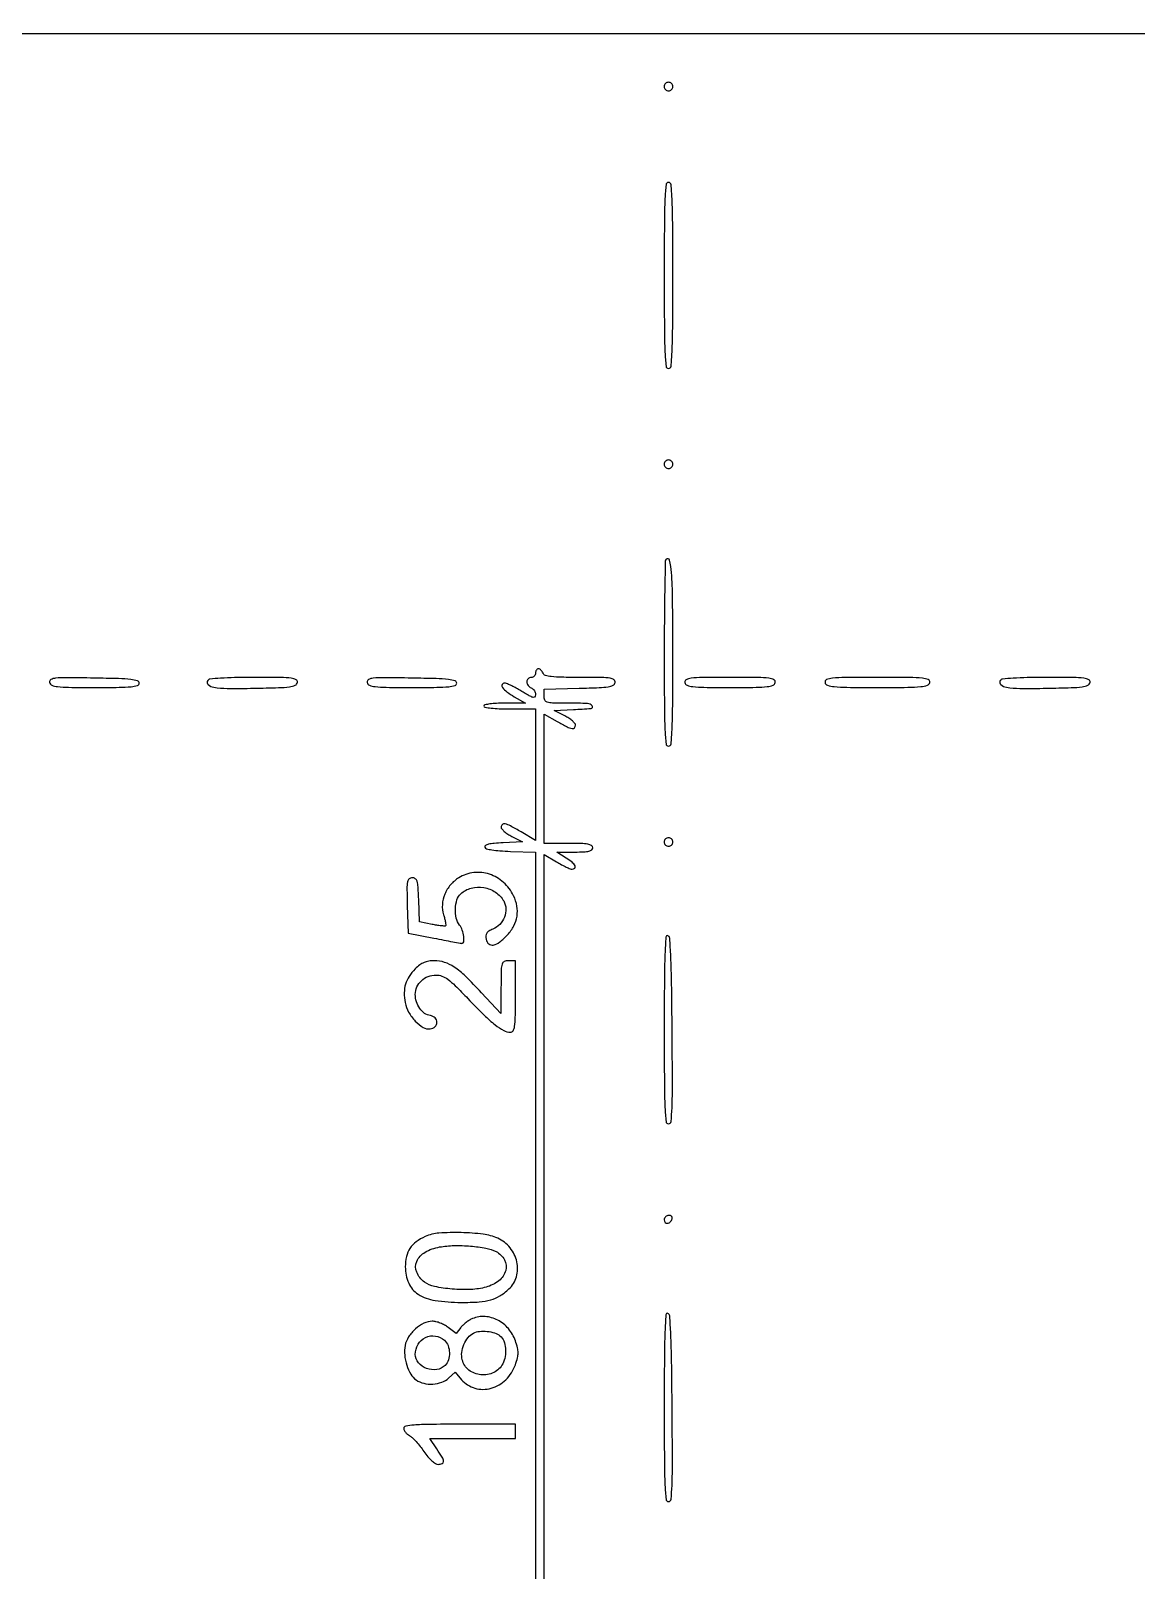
# Model space of a CAD drawing. Extents: x 0 to 836, y 5 to 589.
# Drawn here: x 474.32 to 507, y 264.63 to 310.14 of the extents above; entities that cross this region are included whole.
import ezdxf

# ---------------------------------------------------------------- set-up
doc = ezdxf.new("R2010")
doc.units = 0
doc.header["$MEASUREMENT"] = 0

msp = doc.modelspace()

# ---------------------------------------------------------------- linework, layer by layer
for points in [[(201.712326, 537.783562, -0.000001), (217.055896, 537.76491, -0.426088)], [(546.939, 229.3929, -0.000106), (546.943559, 250.949215, -0.000176), (546.957638, 269.095817, -0.000001), (546.976289, 285.583213, -0.415883)], [(836.0595, 588.6891), (420.497259, 588.710259, 0.000013), (261.145696, 588.714318, 0.000021), (126.989856, 588.708632), (4.934769, 588.698274, 0.19889), (4.878609, 588.675009, 0.198853), (4.855343, 588.618859), (4.83877, 516.273901, 0.000036), (4.826254, 436.744061, 0.000021), (4.8222, 342.282364), (4.8222, 95.946129), (4.469225, 95.920114, 0.031904), (4.160456, 95.877435, 0.315999), (4.075312, 95.787407, 0.415411), (4.137995, 95.703578, 0.035338), (4.43445, 95.6826), (4.8222, 95.6826), (4.8222, 50.2101), (4.8222, 4.7376), (420.462, 4.7376), (836.1018, 4.7376)], [(201.712326, 185.847562, -0.000001), (217.055896, 185.82891, -0.426088)], [(604.852986, 529.408162, -0.000002), (620.423836, 529.389509, -0.550615)], [(238.738155, 529.614638, -0.000002), (224.300981, 529.63329, -0.415836)], [(308.18842, 529.408162, -0.000002), (322.638019, 529.38951, -0.415836)], [(531.796111, 538.074638, -0.000002), (517.6951, 538.093291, -0.426056)], [(413.368417, 538.074638, -0.000002), (399.676779, 538.093291, -0.415815)], [(206.267293, 233.405114, -0.000001), (217.051222, 233.389599, -0.0589)], [(77.850638, 481.579418, -0.000002), (77.869294, 494.031443, -0.550517)], [(336.166934, 548.220763, -0.000002), (326.827688, 548.233536, -0.413812)], [(77.644162, 421.684687, -0.000002), (77.625507, 409.236574, -0.415775)], [(689.941022, 529.408162, -0.000003), (701.809045, 529.389505, -0.550493)], [(333.609652, 529.614638, -0.000003), (323.198363, 529.633296, -0.415688)], [(383.716206, 529.408162, -0.000003), (394.123716, 529.389504, -0.425916)], [(835.429914, 203.53197, -0.00002), (835.42504, 321.569549)], [(604.231838, 387.151416, -0.000003), (604.250494, 398.693431, -0.41574)], [(260.324089, 280.728444, -0.000002), (260.333986, 287.287743, -0.41377)], [(353.273145, 235.606241, -0.000004), (353.25667, 227.850838, -0.413589)], [(451.906001, 268.595156, 0.000004), (448.874149, 270.69358, 0.001686)], [(489.505489, 247.251431, -0.000005), (489.515391, 251.586558, -0.413542)], [(598.142374, 133.226362, -0.000004), (607.061927, 133.207701, -0.425827)], [(489.4956, 256.1688), (489.4956, 270.977366), (489.4956, 285.785932), (489.862583, 285.570866, 0.010753), (490.010302, 285.488512, 0.013531), (490.150645, 285.418976, 0.011674), (490.270146, 285.367092, 0.096868), (490.327883, 285.3558, 0.204312), (490.402627, 285.387673, 0.325235), (490.41163, 285.453585, 0.09901), (490.324307, 285.559278, 0.028332), (490.15125, 285.684467), (489.8763, 285.86055), (490.40505, 285.861975, 0.010038), (490.673686, 285.868093, 0.04885), (490.824287, 285.889388, 0.11021), (490.904339, 285.928813, 0.227201), (490.9338, 285.9903, 0.266366), (490.897321, 286.053917, 0.088943), (490.7928, 286.092318, 0.037256), (490.593786, 286.112325, 0.00643), (490.2147, 286.1172), (489.4956, 286.1172), (489.4956, 288.027933), (489.4956, 289.938666), (489.886956, 289.719933, 0.008959), (490.177397, 289.564364, 0.069373), (490.322476, 289.51381, 0.25141), (490.394591, 289.535789, 0.198121), (490.4262, 289.612431, 0.180386), (490.406314, 289.665757, 0.035725), (490.333008, 289.73908, 0.033672), (490.23042, 289.816547, 0.025766), (490.10895, 289.887381), (489.7917, 290.0511), (490.36275, 290.076115, 0.010857), (490.88699, 290.110498, 0.597596), (490.918143, 290.182908, 0.219319), (490.780735, 290.252359, 0.009046), (490.2147, 290.2626, -0.004098), (489.745158, 290.266448, -0.06668), (489.589556, 290.289894, -0.223876), (489.520502, 290.350852, -0.102129), (489.4956, 290.471496), (489.4956, 290.680392), (490.53092, 290.704146, 0.003799), (491.122775, 290.722226, 0.030509), (491.393819, 290.749184, 0.079597), (491.534746, 290.795727, 0.229805), (491.594623, 290.87595, 0.292489), (491.562967, 290.955278, 0.120258), (491.450732, 291.00045, 0.032794), (491.197336, 291.020181, 0.003036), (490.568354, 291.024, -0.00436), (490.008836, 291.028879, -0.024272), (489.709277, 291.048671, -0.045904), (489.535556, 291.085019, -0.230558), (489.465006, 291.1509, 0.055615), (489.439893, 291.199431, 0.05786), (489.404984, 291.240523, 0.064334), (489.366034, 291.268476, 0.12413), (489.329055, 291.2778, 0.143927), (489.295781, 291.268019, 0.099493), (489.267431, 291.240523, 0.083896), (489.248328, 291.199408, 0.066987), (489.2418, 291.1509, -0.099038), (489.232112, 291.10247, -0.097945), (489.204523, 291.061277, -0.097945), (489.16333, 291.033688, -0.099038), (489.1149, 291.024, 0.101174), (489.066474, 291.0141, 0.098422), (489.025277, 290.985943, 0.097427), (488.997678, 290.943892, 0.096942), (488.988, 290.894445, 0.088478), (488.997482, 290.841278, 0.06652), (489.025277, 290.788642, 0.065663), (489.066389, 290.744495, 0.081035), (489.1149, 290.716194, -0.144845), (489.192946, 290.656357, -0.102231), (489.238817, 290.555072, -0.15183), (489.231936, 290.46909, -0.317896), (489.17835, 290.43444, -0.10382), (489.138612, 290.444523, -0.007062), (489.034133, 290.49753, -0.009869), (488.910745, 290.565479, -0.007234), (488.7765, 290.645507, 0.013532), (488.63867, 290.725337, 0.016098), (488.50437, 290.792835, 0.014983), (488.388569, 290.842283, 0.092704), (488.3253, 290.854367, 0.297128), (488.258008, 290.810873, 0.267174), (488.26663, 290.727295, 0.077583), (488.396951, 290.595505, 0.02963), (488.613877, 290.454342), (488.9457, 290.265383), (488.33235, 290.263992, 0.012089), (488.09024, 290.257588, 0.022171), (487.893835, 290.238881, 0.019132), (487.746746, 290.212488, 0.352327), (487.719, 290.178, 0.365646), (487.749049, 290.142403, 0.014491), (487.9305, 290.1169, 0.018502), (488.172479, 290.099044, 0.009164), (488.4804, 290.0934), (489.2418, 290.0934), (489.2418, 288.149795), (489.2418, 286.20619), (488.815077, 286.457795, 0.009298), (488.505357, 286.632734, 0.065443), (488.343943, 286.694388, 0.236264), (488.262816, 286.675405, 0.222811), (488.2266, 286.598169, 0.180386), (488.246486, 286.544843, 0.035725), (488.319792, 286.47152, 0.033672), (488.42238, 286.394053, 0.025766), (488.54385, 286.323219), (488.8611, 286.1595), (488.284332, 286.134354, 0.010182), (488.020106, 286.117438, 0.036329), (487.852858, 286.090975, 0.069509), (487.759834, 286.055072, 0.360342), (487.741259, 286.007454, 0.251947), (487.79044, 285.960954, 0.025187), (487.95408, 285.925491, 0.023026), (488.188307, 285.897959, 0.009412), (488.508377, 285.881256), (489.2418, 285.856813), (489.2418, 271.047067), (489.2418, 256.237322)], [(459.33088, 263.455003, 0.000017), (455.324137, 266.22906, 0.000027)]]:
    msp.add_lwpolyline(points, format="xyb")
msp.add_lwpolyline([(467.5911, 310.059), (510.5748, 310.059)])
for points in [[(493.0488, 308.4939, 0.099038), (493.058488, 308.44547, 0.097945), (493.086077, 308.404277, 0.097945), (493.12727, 308.376688, 0.099038), (493.1757, 308.367, 0.099038), (493.22413, 308.376688, 0.097945), (493.265323, 308.404277, 0.097945), (493.292912, 308.44547, 0.099038), (493.3026, 308.4939, 0.099038), (493.292912, 308.54233, 0.097945), (493.265323, 308.583523, 0.097945), (493.22413, 308.611112, 0.099038), (493.1757, 308.6208, 0.099038), (493.12727, 308.611112, 0.097945), (493.086077, 308.583523, 0.097945), (493.058488, 308.54233, 0.099038)], [(493.0488, 302.9103, 0.001258), (493.05272, 301.351904, 0.010273), (493.070926, 300.6402, 0.013951), (493.101509, 300.22779, 0.384667), (493.1757, 300.1608, 0.384667), (493.249891, 300.22779, 0.013951), (493.280474, 300.6402, 0.010273), (493.29868, 301.351904, 0.001258), (493.3026, 302.9103, 0.001258), (493.29868, 304.468696, 0.010273), (493.280474, 305.1804, 0.013951), (493.249891, 305.59281, 0.384667), (493.1757, 305.6598, 0.384667), (493.101509, 305.59281, 0.013951), (493.070926, 305.1804, 0.010273), (493.05272, 304.468696, 0.001258)], [(493.0488, 297.3267, 0.099038), (493.058488, 297.27827, 0.097945), (493.086077, 297.237077, 0.097945), (493.12727, 297.209488, 0.099038), (493.1757, 297.1998, 0.099038), (493.22413, 297.209488, 0.097945), (493.265323, 297.237077, 0.097945), (493.292912, 297.27827, 0.099038), (493.3026, 297.3267, 0.099038), (493.292912, 297.37513, 0.097945), (493.265323, 297.416323, 0.097945), (493.22413, 297.443912, 0.099038), (493.1757, 297.4536, 0.099038), (493.12727, 297.443912, 0.097945), (493.086077, 297.416323, 0.097945), (493.058488, 297.37513, 0.099038)], [(493.1029, 294.5185, 0.193347), (493.080821, 294.466771, 0.000511), (493.064692, 293.676768, 0.002997), (493.052697, 292.78159, 0.001851), (493.0488, 291.729, 0.001265), (493.052721, 290.1788, 0.010325), (493.070931, 289.47065, 0.014077), (493.101548, 289.060505, 0.384454), (493.1757, 288.9936, 0.384592), (493.249877, 289.06056, 0.013996), (493.280472, 289.472168, 0.010291), (493.29868, 290.182614, 0.00126), (493.3026, 291.738107, 0.002078), (493.295855, 293.361479, 0.015849), (493.265314, 294.124493, 0.043311), (493.207033, 294.489649, 0.583018)], [(474.875485, 290.878132, 0.251212), (474.942928, 290.795155, 0.071206), (475.109455, 290.751942, 0.025348), (475.437001, 290.731925, 0.002588), (476.214559, 290.7279, 0.002964), (476.936534, 290.73218, 0.021179), (477.285193, 290.751099, 0.045119), (477.473197, 290.78662, 0.335246), (477.5247, 290.8548, 0.334881), (477.472683, 290.923756, 0.04165), (477.276482, 290.962502, 0.020579), (476.917303, 290.987892, 0.002999), (476.185627, 291.005032, 0.002151), (475.366587, 291.015778, 0.02635), (475.05393, 291.002053, 0.099142), (474.91435, 290.959762, 0.328399)], [(479.550544, 290.932029, 0.362859), (479.567841, 290.811553, 0.142614), (479.730429, 290.733272, 0.039903), (480.125333, 290.699373, 0.006123), (480.914213, 290.704405, 0.002888), (481.647883, 290.72231, 0.025518), (481.970786, 290.748588, 0.067043), (482.137779, 290.794107, 0.250335), (482.203991, 290.87595, 0.329521), (482.165182, 290.956908, 0.093362), (482.023385, 291.000922, 0.026378), (481.711124, 291.020321, 0.002325), (480.919896, 291.024, 0.004799), (480.347143, 291.018503, 0.011967), (479.928882, 291.000452, 0.008478), (479.618065, 290.974276, 0.233154)], [(484.266085, 290.878132, 0.251212), (484.333528, 290.795155, 0.071206), (484.500055, 290.751942, 0.025348), (484.827601, 290.731925, 0.002588), (485.605159, 290.7279, 0.002964), (486.327134, 290.73218, 0.021179), (486.675793, 290.751099, 0.045119), (486.863797, 290.78662, 0.335246), (486.9153, 290.8548, 0.334881), (486.863283, 290.923756, 0.04165), (486.667082, 290.962502, 0.020579), (486.307903, 290.987892, 0.002999), (485.576227, 291.005032, 0.002151), (484.757187, 291.015778, 0.02635), (484.44453, 291.002053, 0.099142), (484.30495, 290.959762, 0.328399)], [(493.657105, 290.87595, 0.254832), (493.724342, 290.794368, 0.068159), (493.893215, 290.751903, 0.024934), (494.223043, 290.731962, 0.002632), (494.9946, 290.7279, 0.002632), (495.766157, 290.731962, 0.024934), (496.095985, 290.751903, 0.068159), (496.264858, 290.794368, 0.254832), (496.332095, 290.87595, 0.335991), (496.292019, 290.95724, 0.088793), (496.143956, 291.000999, 0.02535), (495.819519, 291.020344, 0.002216), (494.9946, 291.024, 0.002216), (494.169681, 291.020344, 0.02535), (493.845244, 291.000999, 0.088793), (493.697181, 290.95724, 0.335991)], [(497.802505, 290.87595, 0.269781), (497.874807, 290.793059, 0.05787), (498.068906, 290.751506, 0.021654), (498.447095, 290.731827, 0.002171), (499.3515, 290.7279, 0.002171), (500.255905, 290.731827, 0.021654), (500.634094, 290.751506, 0.05787), (500.828193, 290.793059, 0.269781), (500.900495, 290.87595, 0.357592), (500.855745, 290.958532, 0.073148), (500.68219, 291.001247, 0.021955), (500.309498, 291.020415, 0.001871), (499.3515, 291.024, 0.001871), (498.393502, 291.020415, 0.021955), (498.02081, 291.001247, 0.073148), (497.847255, 290.958532, 0.357592)], [(502.984744, 290.932029, 0.362859), (503.002041, 290.811553, 0.142614), (503.164629, 290.733272, 0.039903), (503.559533, 290.699373, 0.006123), (504.348413, 290.704405, 0.002888), (505.082083, 290.72231, 0.025518), (505.404986, 290.748588, 0.067043), (505.571979, 290.794107, 0.250335), (505.638191, 290.87595, 0.329521), (505.599382, 290.956908, 0.093362), (505.457585, 291.000922, 0.026378), (505.145324, 291.020321, 0.002325), (504.354096, 291.024, 0.004799), (503.781343, 291.018503, 0.011967), (503.363082, 291.000452, 0.008478), (503.052265, 290.974276, 0.233154)], [(493.0488, 286.1595, 0.099038), (493.058488, 286.11107, 0.097945), (493.086077, 286.069877, 0.097945), (493.12727, 286.042288, 0.099038), (493.1757, 286.0326, 0.099038), (493.22413, 286.042288, 0.097945), (493.265323, 286.069877, 0.097945), (493.292912, 286.11107, 0.099038), (493.3026, 286.1595, 0.099038), (493.292912, 286.20793, 0.097945), (493.265323, 286.249123, 0.097945), (493.22413, 286.276712, 0.099038), (493.1757, 286.2864, 0.099038), (493.12727, 286.276712, 0.097945), (493.086077, 286.249123, 0.097945), (493.058488, 286.20793, 0.099038)], [(486.973659, 285.099831, 0.079523), (486.729023, 284.891162, 0.078668), (486.560654, 284.615834, 0.080923), (486.488747, 284.309194, 0.091914), (486.523188, 284.009633, -0.012082), (486.555556, 283.894306, -0.018033), (486.577734, 283.791958, -0.01327), (486.590471, 283.708131, -0.231417), (486.581767, 283.682767, -0.216002), (486.555278, 283.672799, -0.008856), (486.451357, 283.68147, -0.014053), (486.325678, 283.697782, -0.009359), (486.182665, 283.723199), (485.8155, 283.795567), (485.790791, 284.448784, 0.006102), (485.771589, 284.832428, 0.056473), (485.742685, 284.995861, 0.165684), (485.688374, 285.072542, 0.157831), (485.597378, 285.102, 0.181067), (485.506071, 285.067814, 0.171565), (485.457126, 284.981223, 0.047291), (485.441754, 284.789807, 0.003796), (485.452886, 284.2831), (485.4771, 283.464201), (486.2385, 283.315333, 0.000857), (486.534862, 283.257917, 0.001269), (486.794877, 283.208688, 0.000558), (487.017162, 283.167444, 0.025411), (487.06335, 283.161333, 0.400194), (487.119575, 283.206858, 0.06277), (487.120116, 283.363567, 0.052559), (487.076526, 283.552331, 0.079063), (486.997209, 283.70112, -0.10785), (486.900279, 283.91098, -0.063851), (486.875305, 284.186806, -0.065197), (486.920074, 284.45167, -0.13521), (487.031707, 284.627204, -0.121658), (487.342321, 284.794256, -0.104678), (487.713628, 284.810126, -0.104318), (488.06055, 284.674062, -0.119991), (488.302565, 284.414436, -0.119167), (488.366735, 284.186351, -0.10244), (488.32519, 283.940097, -0.099002), (488.187026, 283.723906, -0.103384), (487.978231, 283.58145, 0.036707), (487.861381, 283.522669, 0.117073), (487.799259, 283.462124, 0.134297), (487.775651, 283.385307, 0.05507), (487.784315, 283.275668, 0.175546), (487.8618, 283.145352, 0.22937), (487.994787, 283.113389, 0.113901), (488.183956, 283.202884, 0.037311), (488.412415, 283.412876, 0.067438), (488.600356, 283.677118, 0.081923), (488.695851, 283.965205, 0.082781), (488.693267, 284.26627, 0.070621), (488.594875, 284.568455, 0.094776), (488.296082, 284.965791, 0.105465), (487.88191, 285.206731, 0.109113), (487.417059, 285.253073, 0.107792)], [(493.0488, 280.62525, 0.001219), (493.052688, 279.030273, 0.010212), (493.070918, 278.309814, 0.014105), (493.101696, 277.894251, 0.384605), (493.176856, 277.8264, 0.385989), (493.251556, 277.894162, 0.014769), (493.279128, 278.300312, 0.010367), (493.291534, 279.008635, 0.001213), (493.282606, 280.590027, 0.001676), (493.2668, 281.973633, 0.007737), (493.242578, 282.774175, 0.005234), (493.212198, 283.314285, 0.304581), (493.15455, 283.388877, 0.49192), (493.096323, 283.349654, 0.006356), (493.070483, 282.843002, 0.008051), (493.053133, 282.059633, 0.00151)], [(485.686425, 282.40564, 0.051153), (485.506516, 282.184604, 0.072988), (485.399998, 281.955527, 0.071635), (485.362622, 281.702232, 0.047266), (485.389411, 281.408615, 0.082624), (485.492385, 281.126795, 0.062291), (485.68954, 280.861781, 0.06701), (485.923186, 280.675553, 0.171701), (486.132199, 280.633394, 0.154891), (486.272699, 280.700984, 0.205775), (486.328484, 280.829621, 0.206634), (486.273477, 280.958204, 0.155718), (486.133494, 281.025836, -0.120035), (485.965641, 281.092889, -0.083756), (485.820952, 281.23778, -0.077229), (485.722489, 281.434817, -0.077472), (485.6886, 281.652224, -0.10504), (485.735302, 281.872079, -0.10037), (485.867721, 282.058076, -0.097017), (486.066517, 282.182325, -0.091225), (486.30195, 282.225954, -0.091469), (486.476218, 282.194036, -0.068605), (486.647692, 282.100233, -0.035955), (486.868973, 281.910249, -0.006703), (487.244152, 281.528004, 0.00777), (487.723629, 281.041574, 0.027056), (488.054318, 280.749803, 0.042437), (488.303658, 280.585001, 0.124499), (488.50155, 280.534157, 0.266285), (488.581322, 280.579486, 0.098923), (488.6255, 280.705833, 0.031549), (488.64555, 280.968822, 0.003254), (488.6496, 281.5911), (488.6496, 282.6486), (488.4381, 282.6486, 0.107498), (488.315343, 282.621899, 0.221958), (488.253059, 282.54879, 0.062393), (488.228931, 282.382575, 0.003589), (488.222549, 281.86605), (488.218497, 281.0835), (487.644693, 281.702669, 0.011982), (487.170865, 282.189999, 0.044714), (486.840388, 282.4606, 0.070874), (486.555818, 282.599904, 0.078159), (486.253142, 282.648043, 0.038885), (486.084898, 282.63523, 0.062693), (485.946932, 282.595713, 0.060899), (485.820328, 282.522241, 0.034494)], [(493.0488, 274.98525, 0.190724), (493.078154, 274.911095, 0.244413), (493.146398, 274.887144, 0.165501), (493.2284, 274.928791, 0.113253), (493.283213, 275.018737, 0.134046), (493.285326, 275.056957, 0.144529), (493.267515, 275.089689, 0.119977), (493.231419, 275.111651, 0.077096), (493.18275, 275.1192, 0.099038), (493.13163, 275.108974, 0.097945), (493.088148, 275.079852, 0.097945), (493.059026, 275.03637, 0.099038)], [(485.9847, 274.492947, 0.053672), (485.712215, 274.335871, 0.089458), (485.529864, 274.144853, 0.090403), (485.426922, 273.903681, 0.055837), (485.3925, 273.5964, 0.10406), (485.493234, 273.117623, 0.148393), (485.774381, 272.790118, 0.105117), (486.273865, 272.60364, 0.03681), (487.0422, 272.546475, 0.014948), (487.581793, 272.562244, 0.05366), (487.921203, 272.619223, 0.072223), (488.185755, 272.736648, 0.044209), (488.457955, 272.943702, 0.140323), (488.680323, 273.30371, 0.124029), (488.692562, 273.745581, 0.116908), (488.491111, 274.16064, 0.115538), (488.124034, 274.443253, 0.076424), (487.698918, 274.562515, 0.024439), (487.042338, 274.609932, 0.024038), (486.388857, 274.593694, 0.085905)], [(488.077324, 274.050287, -0.152341), (488.325814, 273.806515, -0.193791), (488.360703, 273.489997, -0.158165), (488.160344, 273.188661, -0.101891), (487.782676, 272.998146, -0.056119), (487.335066, 272.929581, -0.030501), (486.77812, 272.941336, -0.02923), (486.25702, 273.015053, -0.110494), (485.957963, 273.148269, -0.135251), (485.730103, 273.440196, -0.203488), (485.732525, 273.758652, -0.162529), (485.976882, 274.030968, -0.086537), (486.4077, 274.185585, -0.038102), (486.832301, 274.226371, -0.025119), (487.322837, 274.21134, -0.02485), (487.77887, 274.151465, -0.073437)], [(493.0488, 269.45805, 0.001219), (493.052688, 267.863073, 0.010212), (493.070918, 267.142614, 0.014105), (493.101696, 266.727051, 0.384605), (493.176856, 266.6592, 0.385989), (493.251556, 266.726962, 0.014769), (493.279128, 267.133112, 0.010367), (493.291534, 267.841435, 0.001213), (493.282606, 269.422827, 0.001676), (493.2668, 270.806433, 0.007737), (493.242578, 271.606975, 0.005234), (493.212198, 272.147085, 0.304581), (493.15455, 272.221677, 0.49192), (493.096323, 272.182454, 0.006356), (493.070483, 271.675802, 0.008051), (493.053133, 270.892433, 0.00151)], [(487.3806, 272.067689, 0.040601), (487.289562, 272.021659, 0.025244), (487.190717, 271.95407, 0.025261), (487.099341, 271.876988, 0.041172), (487.031189, 271.801934), (486.893278, 271.622369), (486.66023, 271.805685, 0.041994), (486.553707, 271.875868, 0.031509), (486.426344, 271.935151, 0.032216), (486.298453, 271.975869, 0.061032), (486.191282, 271.989, 0.115061), (485.94408, 271.93135, 0.06786), (485.691523, 271.760878, 0.066547), (485.488517, 271.524048, 0.097887), (485.386996, 271.270314, 0.070335), (485.374378, 270.990133, 0.054064), (485.436326, 270.689867, 0.056256), (485.555577, 270.425583, 0.106277), (485.713898, 270.254962, 0.09583), (485.937462, 270.155142, 0.070962), (486.207783, 270.131517, 0.07178), (486.470663, 270.18421, 0.103631), (486.672426, 270.307265), (486.863457, 270.486729), (487.058711, 270.259733, 0.147366), (487.451431, 270.009226, 0.137488), (487.928935, 270.008311, 0.126484), (488.36725, 270.261011, 0.115756), (488.646991, 270.701608, 0.020624), (488.710349, 270.91089, 0.063266), (488.728983, 271.057565, 0.063773), (488.710281, 271.203599, 0.0212), (488.646991, 271.410286, 0.090468), (488.440312, 271.771275, 0.0982), (488.124482, 272.023863, 0.103829), (487.75135, 272.127897, 0.113473)], [(486.549089, 271.425988, -0.118575), (486.656543, 271.268647, -0.083649), (486.698464, 271.057765, -0.083894), (486.668952, 270.845391, -0.12056), (486.570857, 270.683743, -0.162803), (486.324376, 270.560817, -0.124244), (486.02268, 270.593335, -0.128391), (485.779581, 270.763232, -0.178211), (485.6886, 271.010388, -0.135448), (485.770598, 271.307528, -0.146623), (485.991656, 271.509825, -0.151685), (486.281409, 271.55328, -0.146881)], [(488.191949, 271.559652, -0.123536), (488.302204, 271.409146, -0.07207), (488.356236, 271.190746, -0.067321), (488.347581, 270.949091, -0.076904), (488.274055, 270.729969, -0.161215), (488.011029, 270.47294, -0.139327), (487.629498, 270.404571, -0.141499), (487.273348, 270.547106, -0.167303), (487.07626, 270.849612, -0.094967), (487.063997, 271.066268, -0.066413), (487.128339, 271.302928, -0.067639), (487.250353, 271.509671, -0.109922), (487.407772, 271.637908, -0.091528), (487.585435, 271.689397, -0.049791), (487.81339, 271.689405, -0.049978), (488.034817, 271.644672, -0.098697)], [(485.3502, 268.819477, 0.110466), (485.362263, 268.765542, 0.05568), (485.398965, 268.705857, 0.051341), (485.452712, 268.64989, 0.052961), (485.516209, 268.606708, -0.067746), (485.597038, 268.548184, -0.017359), (485.710137, 268.432503, -0.017357), (485.831141, 268.290202, -0.016837), (485.943273, 268.138431, 0.023326), (486.061564, 267.982596, 0.036879), (486.178244, 267.862181, 0.043967), (486.284708, 267.78299, 0.138798), (486.369464, 267.759, 0.101146), (486.485399, 267.782695, 0.326928), (486.523212, 267.846407, 0.112736), (486.482982, 267.967464, 0.012718), (486.32565, 268.212494), (486.116699, 268.5204), (487.38315, 268.5204), (488.6496, 268.5204), (488.6496, 268.7319), (488.6496, 268.9434), (486.9999, 268.9434, 0.002317), (486.092688, 268.939197, 0.016429), (485.652904, 268.920661, 0.029197), (485.406361, 268.887587, 0.359108)]]:
    msp.add_lwpolyline(points, format="xyb", close=True)

doc.saveas('drawing.dxf')
